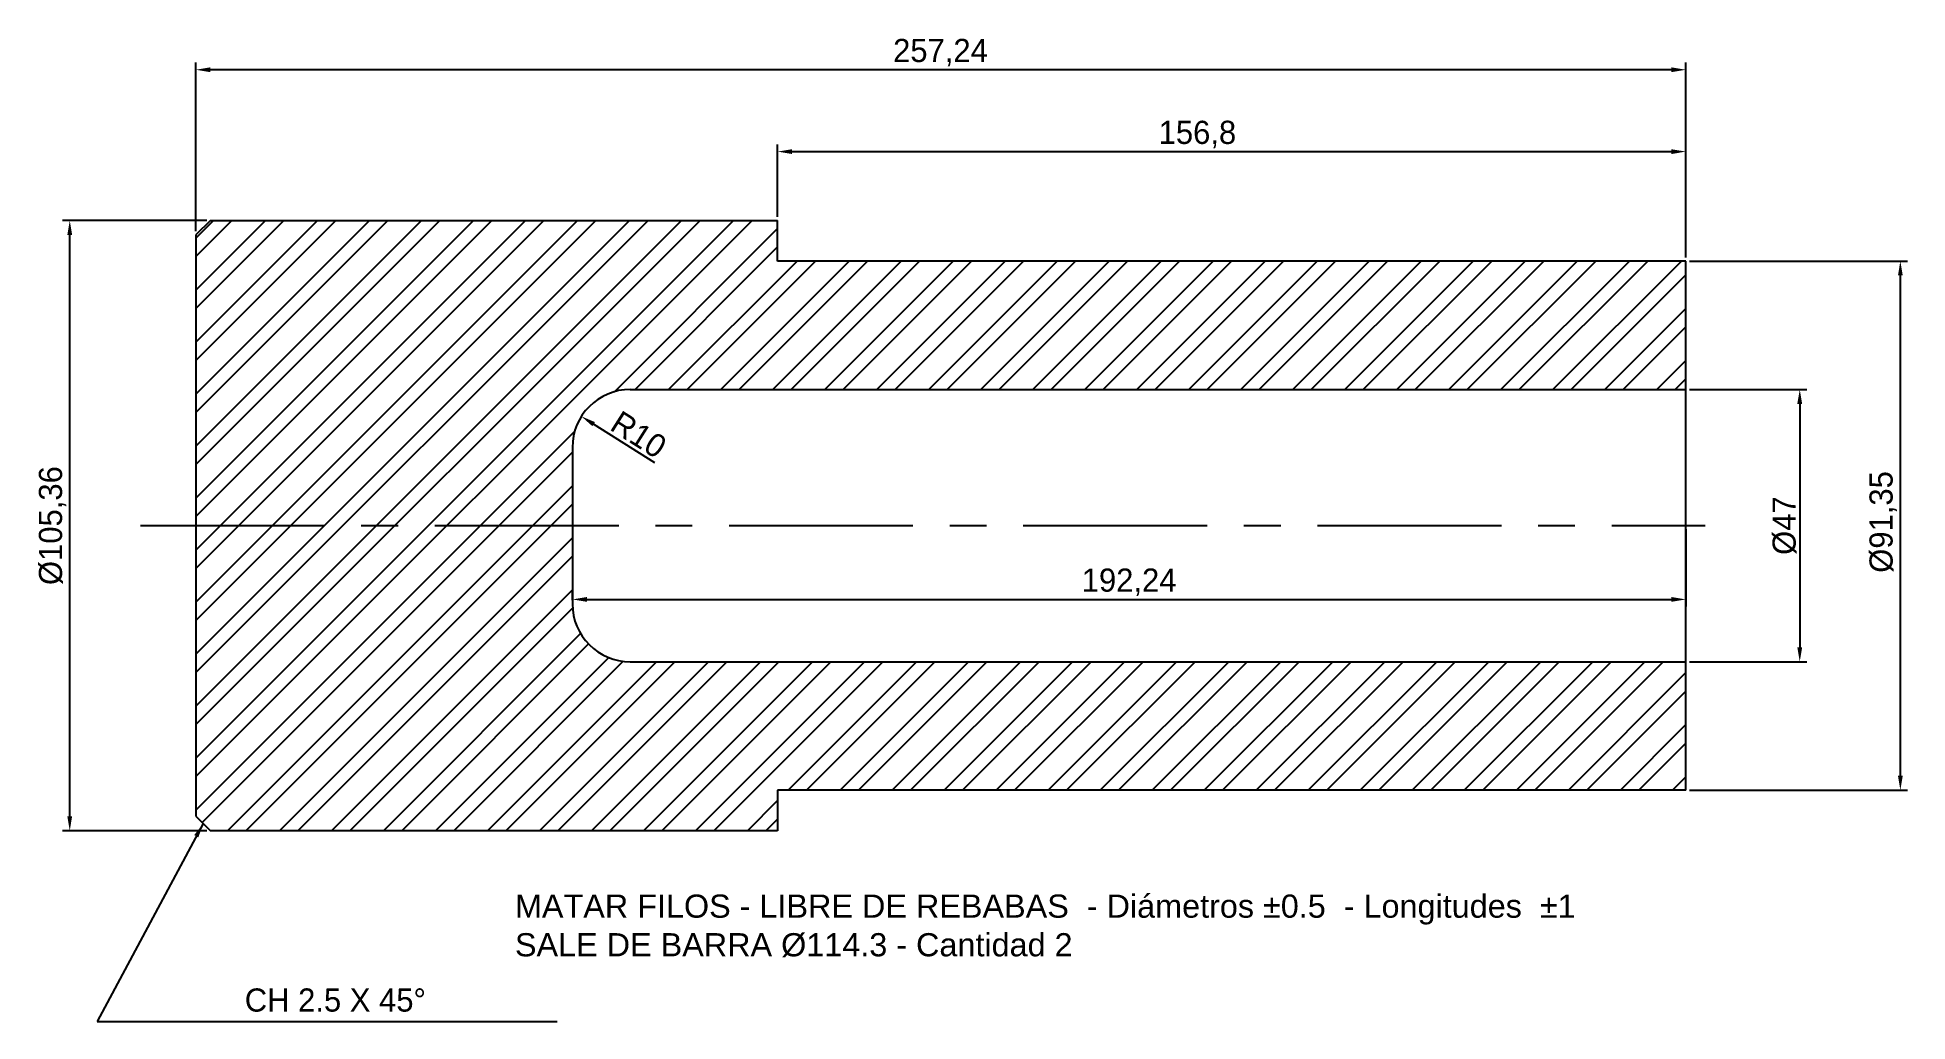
# Model space of a CAD drawing. Header units: millimetres. Extents: x 165 to 488, y 123 to 293.
import ezdxf

# ---------------------------------------------------------------- set-up
doc = ezdxf.new("R2010")
doc.units = ezdxf.units.MM
doc.linetypes.add('CENTRO', pattern=[50.8, 31.75, -6.35, 6.35, -6.35])
doc.dimstyles.new('ISO-25', dxfattribs={"dimtxt": 2.5, "dimasz": 2.5, "dimexe": 1.25, "dimexo": 0.625, "dimtad": 1, "dimtxsty": 'Standard', "dimcen": 2.5, "dimadec": 0, "dimazin": 0, "dimtfac": 1, "dimtmove": 0, "dimatfit": 3, "dimfxl": 1, "dimarcsym": 0})

# ---------------------------------------------------------------- blocks, each defined once
blk = doc.blocks.new('*D1')
at = {"color": 0, "lineweight": -2}
for p, q in [((292.58, 261.84), (292.58, 274.35)), ((295.08, 273.1), (446.88, 273.1)), ((449.38, 254.83), (449.38, 274.35))]:
    blk.add_line(p, q, dxfattribs=at)
at = {"color": 0}
for points in [[(295.08, 273.51), (295.08, 272.68), (292.58, 273.1)], [(446.88, 273.51), (446.88, 272.68), (449.38, 273.1)]]:
    blk.add_solid(points, dxfattribs=at)
at = {"layer": 'Defpoints', "color": 0}
for p in [(449.38, 273.1), (292.58, 261.21), (449.38, 254.21)]:
    blk.add_point(p, dxfattribs=at)
at = {"color": 0, "insert": (365.05, 276.05), "char_height": 4, "attachment_point": 5}
blk.add_mtext('156,8', dxfattribs=at)
blk = doc.blocks.new('*D2')
at = {"color": 0, "lineweight": -2}
for p, q in [((192.14, 259.34), (192.14, 288.48)), ((449.38, 255.46), (449.38, 288.48)), ((446.88, 287.23), (194.64, 287.23))]:
    blk.add_line(p, q, dxfattribs=at)
at = {"color": 0}
for points in [[(194.64, 287.65), (194.64, 286.81), (192.14, 287.23)], [(446.88, 287.65), (446.88, 286.81), (449.38, 287.23)]]:
    blk.add_solid(points, dxfattribs=at)
at = {"layer": 'Defpoints', "color": 0}
for p in [(192.14, 287.23), (192.14, 258.71), (449.38, 254.83)]:
    blk.add_point(p, dxfattribs=at)
at = {"color": 0, "insert": (320.69, 290.19), "char_height": 4, "attachment_point": 5}
blk.add_mtext('257,24', dxfattribs=at)
blk = doc.blocks.new('*D3')
at = {"color": 0, "lineweight": -2}
for p, q in [((449.38, 207.91), (449.38, 194.54)), ((257.14, 195.66), (257.14, 197.04)), ((259.64, 195.79), (446.88, 195.79))]:
    blk.add_line(p, q, dxfattribs=at)
at = {"color": 0}
for points in [[(259.64, 196.2), (259.64, 195.37), (257.14, 195.79)], [(446.88, 196.2), (446.88, 195.37), (449.38, 195.79)]]:
    blk.add_solid(points, dxfattribs=at)
at = {"layer": 'Defpoints', "color": 0}
for p in [(449.38, 208.53), (257.14, 195.03), (449.38, 195.79)]:
    blk.add_point(p, dxfattribs=at)
at = {"color": 0, "insert": (353.26, 198.75), "char_height": 4, "attachment_point": 5}
blk.add_mtext('192,24', dxfattribs=at)
blk = doc.blocks.new('*D4')
at = {"color": 0, "lineweight": -2}
for p, q in [((450, 254.21), (487.66, 254.21)), ((486.41, 165.36), (486.41, 251.71)), ((450, 162.86), (487.66, 162.86))]:
    blk.add_line(p, q, dxfattribs=at)
at = {"color": 0}
for points in [[(486, 251.71), (486.83, 251.71), (486.41, 254.21)], [(486, 165.36), (486.83, 165.36), (486.41, 162.86)]]:
    blk.add_solid(points, dxfattribs=at)
at = {"layer": 'Defpoints', "color": 0}
for p in [(449.38, 254.21), (486.41, 254.21), (449.38, 162.86)]:
    blk.add_point(p, dxfattribs=at)
at = {"color": 0, "insert": (483.45, 209.16), "char_height": 4, "attachment_point": 5, "rotation": 90}
blk.add_mtext('%%C91,35', dxfattribs=at)
blk = doc.blocks.new('*D5')
at = {"color": 0, "lineweight": -2}
for p, q in [((450, 232.03), (470.29, 232.03)), ((469.04, 229.53), (469.04, 187.53)), ((450, 185.03), (470.29, 185.03))]:
    blk.add_line(p, q, dxfattribs=at)
at = {"color": 0}
for points in [[(468.62, 229.53), (469.46, 229.53), (469.04, 232.03)], [(468.62, 187.53), (469.46, 187.53), (469.04, 185.03)]]:
    blk.add_solid(points, dxfattribs=at)
at = {"layer": 'Defpoints', "color": 0}
for p in [(449.38, 232.03), (449.38, 185.03), (469.04, 185.03)]:
    blk.add_point(p, dxfattribs=at)
at = {"color": 0, "insert": (466.42, 208.53), "char_height": 4, "attachment_point": 5, "rotation": 90}
blk.add_mtext('%%C47', dxfattribs=at)
blk = doc.blocks.new('*D6')
at = {"color": 0, "lineweight": -2}
for p, q in [((194.01, 261.21), (169.11, 261.21)), ((170.36, 158.35), (170.36, 258.71)), ((194.01, 155.85), (169.11, 155.85))]:
    blk.add_line(p, q, dxfattribs=at)
at = {"color": 0}
for points in [[(169.94, 258.71), (170.77, 258.71), (170.36, 261.21)], [(169.94, 158.35), (170.77, 158.35), (170.36, 155.85)]]:
    blk.add_solid(points, dxfattribs=at)
at = {"layer": 'Defpoints', "color": 0}
for p in [(170.36, 261.21), (194.64, 261.21), (194.64, 155.85)]:
    blk.add_point(p, dxfattribs=at)
at = {"color": 0, "insert": (167.4, 208.53), "char_height": 4, "attachment_point": 5, "rotation": 90}
blk.add_mtext('%%C105,36', dxfattribs=at)
blk = doc.blocks.new('*D7')
at = {"color": 0, "lineweight": -2}
blk.add_line((271.36, 219.36), (260.8, 226.05), dxfattribs=at)
at = {"color": 0}
blk.add_solid([(261.03, 226.4), (260.58, 225.7), (258.69, 227.39)], dxfattribs=at)
at = {"layer": 'Defpoints', "color": 0}
for p in [(258.69, 227.39), (267.14, 222.03)]:
    blk.add_point(p, dxfattribs=at)
at = {"color": 0, "insert": (268.58, 224.23), "char_height": 4, "attachment_point": 5, "rotation": 327.614}
blk.add_mtext('R10', dxfattribs=at)

msp = doc.modelspace()

# ---------------------------------------------------------------- hatches: boundary and pattern name
h = msp.add_hatch()
h.set_pattern_fill('STEEL', color=1, scale=2, style=0)
h.set_pattern_definition([(45, (0, 0), (-4.49013, 4.49013), []), (45, (0, 3.175), (-4.49013, 4.49013), [])])
h.paths.add_polyline_path([(194.638, 261.215), (192.138, 258.715), (192.138, 208.535), (257.138, 208.535), (257.138, 222.035, -0.4142136), (267.138, 232.035), (449.378, 232.035), (449.378, 254.21), (292.578, 254.21), (292.578, 261.215)])
h.paths.add_polyline_path([(192.138, 208.535), (192.138, 158.355), (194.638, 155.855), (292.578, 155.855), (292.578, 162.86), (449.378, 162.86), (449.378, 185.035), (267.138, 185.035, -0.4142136), (257.138, 195.035), (257.138, 208.535)])

# ---------------------------------------------------------------- linework, layer by layer
at = {"color": 1}
for p, q in [((194.638, 261.215), (192.138, 258.715)), ((192.138, 258.715), (192.138, 158.355)), ((194.638, 261.215), (292.578, 261.215)), ((292.578, 254.21), (292.578, 261.215)), ((449.378, 254.21), (292.578, 254.21)), ((449.378, 162.86), (449.378, 254.21)), ((267.138, 232.035), (449.378, 232.035)), ((257.138, 222.035), (257.138, 195.035)), ((267.138, 185.035), (449.378, 185.035)), ((449.378, 162.86), (292.578, 162.86)), ((292.578, 162.86), (292.578, 155.855)), ((192.138, 158.355), (194.638, 155.855)), ((292.578, 155.855), (194.638, 155.855))]:
    msp.add_line(p, q, dxfattribs=at)
at = {"linetype": 'CENTRO'}
msp.add_line((182.581, 208.535), (452.713, 208.535), dxfattribs=at)
at = {"color": 1}
for centre, start, end in [((267.138, 222.035), 90, 180), ((267.138, 195.035), 180, 270)]:
    msp.add_arc(centre, 10, start, end, dxfattribs=at)

# ---------------------------------------------------------------- texts
at = {"insert": (247.222, 144.838), "char_height": 4, "width": 253.88742, "attachment_point": 1}
msp.add_mtext('{\\fArial|b0|i0|c0|p34;MATAR FILOS - LIBRE DE REBABAS  - Diámetros %%P0.5  - Longitudes  %%P1\\PSALE DE BARRA Ø114.3 - Cantidad 2}', dxfattribs=at)
at = {"insert": (216.212, 126.597), "char_height": 4, "attachment_point": 5}
msp.add_mtext('CH 2.5 X 45°', dxfattribs=at)

# ---------------------------------------------------------------- dimensions: what is measured, and where the dimension line sits
for base, p1, p2, picture, middle in [((192.138, 287.231), (449.378, 254.835), (192.138, 258.715), '*D2', (320.689, 287.231)), ((449.378, 273.096), (292.578, 261.215), (449.378, 254.21), '*D1', (365.051, 273.096))]:
    dim = msp.add_linear_dim(base=base, p1=p1, p2=p2, dimstyle='ISO-25', override={"dimtxt": 4})
    dim.commit()
    dim.dimension.update_dxf_attribs({"geometry": picture, "text_midpoint": middle, "dimtype": 160})
for base, p1, p2, picture, middle in [((170.357, 261.215), (194.638, 155.855), (194.638, 261.215), '*D6', (170.357, 208.535)), ((486.412, 254.21), (449.378, 162.86), (449.378, 254.21), '*D4', (486.412, 209.16)), ((469.042, 185.035), (449.378, 232.035), (449.378, 185.035), '*D5', (469.042, 208.535))]:
    dim = msp.add_linear_dim(base=base, p1=p1, p2=p2, angle=90, text='%%C<>', dimstyle='ISO-25', override={"dimtxt": 4})
    dim.commit()
    dim.dimension.update_dxf_attribs({"geometry": picture, "text_midpoint": middle, "dimtype": 160})
dim = msp.add_radius_dim(center=(267.138, 222.035), mpoint=(258.694, 227.391), dimstyle='ISO-25', override={"dimtxt": 4})
dim.commit()
dim.dimension.update_dxf_attribs({"geometry": '*D7', "text_midpoint": (267.174, 222.012), "dimtype": 164})
dim = msp.add_linear_dim(base=(449.378, 195.787), p1=(257.138, 195.035), p2=(449.378, 208.535), dimstyle='ISO-25', override={"dimtxt": 4})
dim.commit()
dim.dimension.update_dxf_attribs({"geometry": '*D3', "text_midpoint": (353.258, 198.746)})

# ---------------------------------------------------------------- leaders
msp.add_leader([(193.388, 157.105), (175.075, 122.902), (254.53, 122.902)], dimstyle='ISO-25', override={"dimgap": 0.625, "dimtad": 0})

doc.saveas('drawing.dxf')
